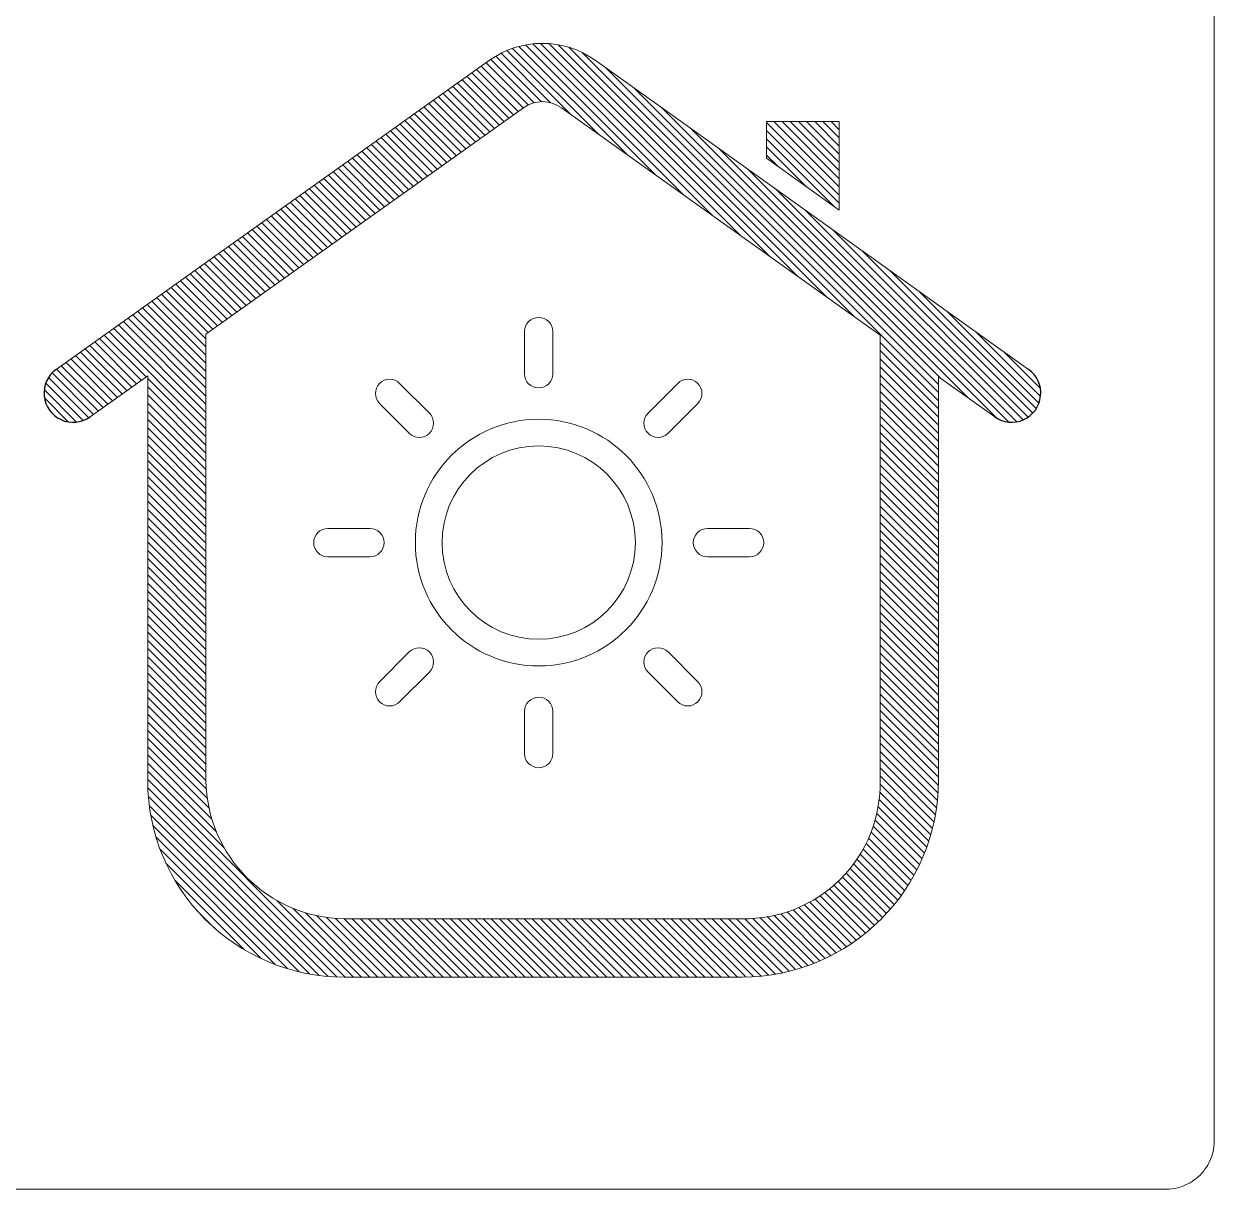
# Model space of a CAD drawing. Header units: inches. Extents: x -244 to 524, y 600 to 1121.
# Drawn here: x -167.52 to -137.9, y 995.64 to 1024.61 of the extents above; entities that cross this region are included whole.
import ezdxf

# ---------------------------------------------------------------- set-up
doc = ezdxf.new("R2010")
doc.units = ezdxf.units.IN
doc.layers.add('1', color=7, linetype='Continuous', true_color=0xffffff)
doc.layers.add('DWG', color=7, linetype='Continuous')

msp = doc.modelspace()

# ---------------------------------------------------------------- hatches: boundary and pattern name
h = msp.add_hatch()
h.set_pattern_fill('ANSI31', color=256, scale=0.04530240000000001, angle=180)
h.set_pattern_definition([(135, (47431.98350826441, -4483.167891543343), (0.1017067887247808, 0.1017067887247808), [])])
edge = h.paths.add_edge_path(flags=16)
edge.add_arc((-149.5768244450663, 1005.72624772982), 3.365229619605534, -91.25370356869422, 1.2596779101122024, ccw=False)
edge.add_line((-149.6504540170653, 1002.361823696081), (-159.5432247255126, 1002.361823696076))
edge.add_arc((-159.5007011303746, 1005.844577498658), 3.483013394397148, 180.6935628474613, 269.3004669271686, ccw=False)
edge.add_line((-162.9834593450125, 1005.802416807009), (-162.9834593449957, 1016.898067287764))
edge.add_line((-162.9834593449957, 1016.898067287764), (-155.0882208852281, 1022.527621785585))
edge.add_arc((-154.6146971213769, 1021.863522515657), 0.8156301828963447, 54.50993046500702, 125.49006953424751, ccw=False)
edge.add_line((-154.1411733575167, 1022.527621785579), (-146.2124081070987, 1016.874161626642))
edge.add_line((-146.2124081070987, 1016.874161626642), (-146.2124081071153, 1005.8002281164))
edge = h.paths.add_edge_path()
edge.add_arc((-166.288635598496, 1015.431175404919), 0.7244921579563847, 125.49006953456649, 305.49006953469797, ccw=False)
edge.add_line((-166.7092481024347, 1016.021068622771), (-155.929445893106, 1023.707408221304))
edge.add_arc((-154.6146971213722, 1021.863522515643), 2.264614498838015, 54.50993046543363, 125.49006953456649, ccw=False)
edge.add_line((-153.2999483496466, 1023.707408221304), (-142.5201461403097, 1016.021068622771))
edge.add_arc((-142.9407586442487, 1015.431175404919), 0.7244921579563847, -125.49006953468893, 54.50993046543363, ccw=False)
edge.add_line((-143.3613711481877, 1014.841282187066), (-144.7627313071165, 1015.840496260962))
edge.add_line((-144.7627313071165, 1015.840496260966), (-144.7627313071165, 1005.801274304219))
edge.add_arc((-149.6518587152553, 1005.801274304215), 4.889127408142247, -90, 5.212541509536095e-11, ccw=False)
edge.add_line((-149.6518587152553, 1000.912146896079), (-159.544008736864, 1000.912146896079))
edge.add_arc((-159.544008736864, 1005.801274304219), 4.889127408142247, 180, 270, ccw=False)
edge.add_line((-164.4331361450026, 1005.801274304219), (-164.4331361450026, 1015.864401922072))
edge.add_line((-164.4331361450026, 1015.864401922068), (-165.8680230945571, 1014.841282187066))
h.paths.add_polyline_path([(-149.0393357897751, 1022.182207903533), (-149.0393357897837, 1021.269927289214), (-147.2303586487491, 1019.980069427084), (-147.2303586487574, 1022.182207903533)], flags=16)

# ---------------------------------------------------------------- linework, layer by layer
at = {"lineweight": 5}
for p, q in [((-147.2303586487574, 1022.182207903533), (-149.0393357897751, 1022.182207903533)), ((-149.0393357897751, 1022.182207903533), (-149.0393357897837, 1021.269927289214)), ((-147.2303586487491, 1019.980069427084), (-147.2303586487574, 1022.182207903533)), ((-164.4331361450026, 1015.864401922072), (-164.4331361450026, 1005.801274304219)), ((-159.544008736864, 1000.912146896079), (-149.6518587152553, 1000.912146896079))]:
    msp.add_line(p, q, dxfattribs=at)
for points in [[(-146.2124081071153, 1005.8002281164, -0.427120995568998), (-149.6504540170653, 1002.361823696081), (-159.5432247255126, 1002.361823696076, -0.4071099223713556), (-162.9834593450125, 1005.802416807009), (-162.9834593449957, 1016.898067287764), (-155.0882208852281, 1022.527621785585, -0.320006987056224), (-154.1411733575167, 1022.527621785579), (-146.2124081070987, 1016.874161626642)], [(-154.7059033009797, 1017.313067744897, 0.4142135623701922), (-155.0589857848889, 1016.959985260972), (-155.0589857848935, 1015.913626041618, 0.414213562372151), (-154.7059033009797, 1015.560543557688, 0.4142135623743056), (-154.3528208170428, 1015.913626041618), (-154.3528208170428, 1016.95998526097, 0.4142135623743056)], [(-158.6645379240988, 1015.673347595523, 0.4142135623701922), (-158.6645379240871, 1015.174013558129), (-157.9246502245331, 1014.434125858564, 0.414213562372151), (-157.4253161871281, 1014.434125858554, 0.4142135623743056), (-157.4253161871281, 1014.933459895963), (-158.1652038866891, 1015.673347595523, 0.4142135623743056)], [(-150.7472686778608, 1015.673347595523, 0.4142135623701922), (-151.2466027152587, 1015.673347595512), (-151.9864904148198, 1014.933459895952, 0.414213562372151), (-151.9864904148289, 1014.434125858553, 0.4142135623743056), (-151.4871563774194, 1014.434125858552), (-150.7472686778608, 1015.174013558113, 0.4142135623743056)], [(-160.3042580734709, 1011.714712972405, 0.4142135623701922), (-159.95117558955, 1011.361630488494), (-158.9048163701867, 1011.361630488491, 0.414213562372151), (-158.5517338862616, 1011.714712972405, 0.4142135623743056), (-158.9048163701867, 1012.067795456335), (-159.9511755895456, 1012.067795456335, 0.4142135623743056)], [(-149.1075485284816, 1011.714712972405, -0.4142135623701922), (-149.460631012414, 1011.361630488494), (-150.5069902317704, 1011.361630488491, -0.414213562372151), (-150.8600727156913, 1011.714712972405, -0.4142135623743056), (-150.5069902317704, 1012.067795456335), (-149.460631012414, 1012.067795456335, -0.4142135623743056)], [(-158.664537924094, 1007.756078349286, -0.4142135623701922), (-158.6645379240871, 1008.25541238668), (-157.9246502245331, 1008.995300086244, -0.414213562372151), (-157.4253161871281, 1008.995300086256, -0.4142135623743056), (-157.4253161871281, 1008.495966048844), (-158.1652038866891, 1007.756078349284, -0.4142135623743056)], [(-150.7472686778608, 1007.756078349286, -0.4142135623701922), (-151.2466027152518, 1007.756078349297), (-151.9864904148244, 1008.495966048857, -0.414213562372151), (-151.9864904148289, 1008.995300086256, -0.4142135623743056), (-151.4871563774194, 1008.995300086256), (-150.7472686778608, 1008.255412386695, -0.4142135623743056)], [(-154.7059033009797, 1006.116358199911, -0.4142135623701922), (-155.0589857848889, 1006.469440683838), (-155.0589857848935, 1007.515799903191, -0.414213562372151), (-154.7059033009797, 1007.868882387121, -0.4142135623743056), (-154.3528208170428, 1007.515799903191), (-154.3528208170428, 1006.46944068384, -0.4142135623743056)]]:
    msp.add_lwpolyline(points, format="xyb", close=True, dxfattribs=at)
for radius in [3.068655063424735, 2.404029211353753]:
    msp.add_circle((-154.7059033009797, 1011.714712972405), radius, dxfattribs=at)
for centre, start, end in [((-166.288635598496, 1015.431175404919), 125.4900695345652, 305.4900695346624), ((-142.9407586442487, 1015.431175404919), 234.5099304653089, 54.50993046543298)]:
    msp.add_arc(centre, 0.7244921579563849, start, end)
for centre, start, end in [((-159.544008736864, 1005.801274304219), 180, 270), ((-149.6518587152553, 1005.801274304215), 270, 0)]:
    msp.add_arc(centre, 4.889127408142247, start, end, dxfattribs=at)
at = {"layer": '1', "color": 7, "linetype": 'Continuous', "lineweight": 18}
for p, q in [((-137.9013490009299, 996.8310435010341), (-137.90128500093, 1043.032111501034)), ((-219.48589600093, 995.636470501034), (-139.09553100093, 995.636409501034))]:
    msp.add_line(p, q, dxfattribs=at)
msp.add_open_spline([(-139.0955310800816, 995.636409269542), (-139.0775342321913, 995.6365840786447), (-138.972244647086, 995.6409316203884), (-138.8222645433979, 995.666549643916), (-138.7443078685118, 995.6874009645458), (-138.5156613995728, 995.7755748417213), (-138.3712395291377, 995.8685906473742), (-138.1343949473697, 996.1051411955649), (-138.0411583347889, 996.249481895505), (-137.9526668587159, 996.4782351965155), (-137.9317131849613, 996.556266235632), (-137.9059373867059, 996.7064999164836), (-137.9015102072511, 996.8130372004551), (-137.9013490309803, 996.8310438853317)], degree=3, knots=[0, 0, 0, 0, 0.124999999999999, 0.124999999999999, 0.249999999999997, 0.249999999999997, 0.499999999999997, 0.499999999999997, 0.749999999999996, 0.749999999999996, 0.874999999999998, 0.874999999999998, 1, 1, 1, 1], dxfattribs=at)
at = {"layer": 'DWG', "lineweight": 5}
for p, q in [((-155.929445893106, 1023.707408221304), (-166.7092481024347, 1016.021068622771)), ((-153.2999483496466, 1023.707408221304), (-142.5201461403097, 1016.021068622771)), ((-149.0393357897837, 1021.269927289214), (-147.2303586487412, 1019.980069427084)), ((-165.8680230945571, 1014.841282187066), (-164.4331361450026, 1015.864401922068)), ((-144.7627313071165, 1015.840496260966), (-144.7627313071165, 1005.801274304219)), ((-143.3613711481877, 1014.841282187066), (-144.7627313071165, 1015.840496260962))]:
    msp.add_line(p, q, dxfattribs=at)
msp.add_arc((-154.6146971213722, 1021.863522515643), 2.264614498838015, 54.5099304654448, 125.4900695345552, dxfattribs=at)

doc.saveas('drawing.dxf')
